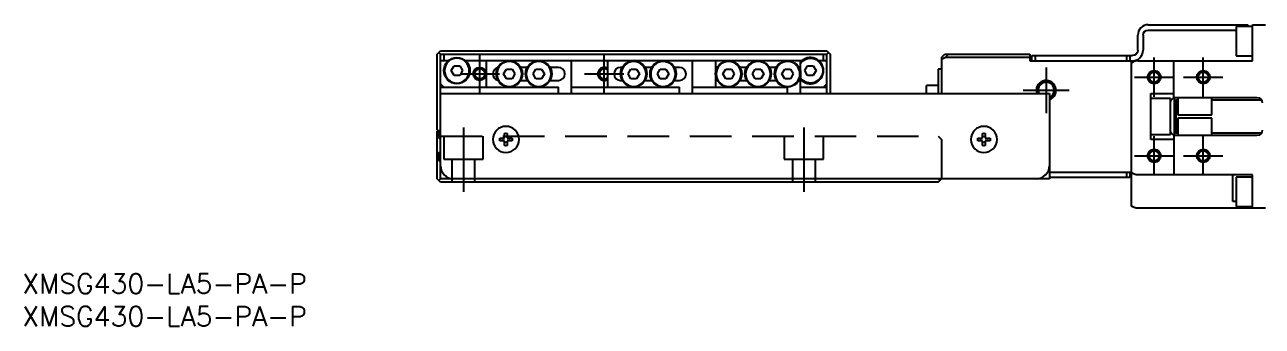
# Model space of a CAD drawing. Extents: x 0 to 598, y -8 to 192.
# Drawn here: x 0.4 to 189.4, y -8 to 38 of the extents above; entities that cross this region are included whole.
import ezdxf

# ---------------------------------------------------------------- set-up
doc = ezdxf.new("R2010")
doc.units = 0
doc.header["$LTSCALE"] = 0.5
doc.linetypes.add('CENTER', pattern=[50.8, 31.75, -6.35, 6.35, -6.35])
doc.linetypes.add('DASHED', pattern=[19.05, 12.7, -6.35])
for name, color, linetype in [('MSM_CENTER', 1, 'CENTER'), ('MSM_CONTINUOUS', 7, 'CONTINUOUS'), ('MSM_DASHED', 4, 'DASHED'), ('MSM_NARROW', 5, 'CONTINUOUS'), ('MSM_PART_NUMBER', 7, 'CONTINUOUS')]:
    doc.layers.add(name, color=color, linetype=linetype)
doc.styles.get("Standard").update_dxf_attribs({"font": 'txt.shx', "height": 1, "bigfont": 'bigfont.shx'})

# ---------------------------------------------------------------- blocks, each defined once
blk = doc.blocks.new('*U2')
at = {"layer": 'MSM_PART_NUMBER'}
blk.add_text('XMSG430-LA5-PA-P', height=3, dxfattribs=at).set_placement((0, -3))
blk = doc.blocks.new('*U3')
at = {"layer": 'MSM_PART_NUMBER'}
blk.add_text('XMSG430-LA5-PA-P', height=3, dxfattribs=at).set_placement((0, -8))

msp = doc.modelspace()

# ---------------------------------------------------------------- linework, layer by layer
at = {"layer": 'MSM_CENTER'}
for p, q in [((69.88, 27.5), (69.88, 33.5)), ((88.88, 27.5), (88.88, 33.5)), ((172.88, 27), (172.88, 33)), ((180.38, 27), (180.38, 33)), ((66.88, 30.5), (72.88, 30.5)), ((85.88, 30.5), (91.88, 30.5)), ((156.38, 31.5), (156.38, 24.5)), ((169.88, 30), (175.88, 30)), ((177.38, 30), (183.38, 30)), ((152.88, 28), (159.88, 28)), ((67.38, 22.3), (67.38, 12.5)), ((119.38, 22.3), (119.38, 12.5)), ((172.88, 15), (172.88, 21)), ((180.38, 15), (180.38, 21)), ((169.88, 18), (175.88, 18)), ((177.38, 18), (183.38, 18))]:
    msp.add_line(p, q, dxfattribs=at)
at = {"layer": 'MSM_CONTINUOUS'}
for p, q in [((171.98, 38), (187.18, 38)), ((186.68, 37.75), (186.68, 38)), ((187.18, 38), (187.18, 37.75)), ((187.88, 32.5), (187.88, 38)), ((187.88, 38), (189.88, 38)), ((170.38, 34.1), (170.38, 36.4)), ((171.18, 36.4), (171.18, 34.1)), ((171.98, 37.2), (185.38, 37.2)), ((185.38, 37.75), (185.38, 33.25)), ((187.88, 37.75), (185.38, 37.75)), ((63.38, 33.5), (63.88, 34)), ((63.38, 22), (63.38, 33.5)), ((63.63, 33.75), (63.88, 33.5)), ((63.88, 34), (122.88, 34)), ((63.88, 14.5), (63.88, 33.5)), ((63.88, 33.5), (122.88, 33.5)), ((65.06, 32.5), (63.88, 32.5)), ((64.38, 33.5), (64.38, 32.5)), ((119.06, 32.5), (67.71, 32.5)), ((70.88, 32.5), (70.88, 28.5)), ((83.88, 27.5), (83.88, 32.5)), ((89.38, 32.5), (89.38, 28.5)), ((102.38, 27.5), (102.38, 32.5)), ((105.88, 32.5), (105.88, 28.5)), ((118.88, 27.5), (118.88, 32.5)), ((122.88, 32.5), (121.71, 32.5)), ((122.38, 32.5), (122.38, 33.5)), ((122.88, 34), (123.38, 33.5)), ((122.88, 33.5), (123.13, 33.75)), ((122.88, 27.5), (122.88, 33.5)), ((123.38, 33.5), (123.38, 27.5)), ((140.38, 33), (140.88, 33.5)), ((140.38, 33), (140.38, 27.5)), ((140.99, 33), (140.38, 32.69)), ((140.88, 33.5), (153.88, 33.5)), ((141.49, 33.5), (140.99, 33)), ((153.88, 33), (140.99, 33)), ((153.88, 33.5), (153.88, 32.5)), ((153.88, 32.5), (169.58, 32.5)), ((154.18, 32.5), (154.18, 33.3)), ((154.18, 33.3), (169.58, 33.3)), ((154.68, 33.3), (154.68, 32.5)), ((168.68, 32.5), (168.68, 33.3)), ((169.18, 33.3), (169.18, 32.5)), ((169.38, 32.5), (169.38, 15.5)), ((170.38, 32.5), (187.88, 32.5)), ((175.88, 26.87), (175.88, 32.5)), ((185.38, 33.25), (187.88, 33.25)), ((65.52, 31), (65.95, 31.75)), ((65.95, 30.25), (65.52, 31)), ((65.95, 31.75), (66.82, 31.75)), ((66.82, 30.25), (65.95, 30.25)), ((66.82, 31.75), (67.25, 31)), ((67.25, 31), (66.82, 30.25)), ((73.52, 30.5), (73.95, 31.25)), ((73.95, 29.75), (73.52, 30.5)), ((73.95, 31.25), (74.82, 31.25)), ((74.82, 31.25), (75.25, 30.5)), ((75.25, 30.5), (74.82, 29.75)), ((77.15, 31.5), (76.11, 31.5)), ((78.02, 30.5), (78.45, 31.25)), ((78.45, 29.75), (78.02, 30.5)), ((78.45, 31.25), (79.32, 31.25)), ((79.32, 31.25), (79.75, 30.5)), ((79.75, 30.5), (79.32, 29.75)), ((81.88, 31.5), (80.61, 31.5)), ((91.65, 31.5), (91.38, 31.5)), ((92.52, 30.5), (92.95, 31.25)), ((92.95, 29.75), (92.52, 30.5)), ((92.95, 31.25), (93.82, 31.25)), ((93.82, 31.25), (94.25, 30.5)), ((94.25, 30.5), (93.82, 29.75)), ((96.15, 31.5), (95.11, 31.5)), ((97.02, 30.5), (97.45, 31.25)), ((97.45, 29.75), (97.02, 30.5)), ((97.45, 31.25), (98.32, 31.25)), ((98.32, 31.25), (98.75, 30.5)), ((98.75, 30.5), (98.32, 29.75)), ((100.38, 31.5), (99.61, 31.5)), ((107.02, 30.5), (107.45, 31.25)), ((107.45, 29.75), (107.02, 30.5)), ((107.45, 31.25), (108.32, 31.25)), ((108.32, 31.25), (108.75, 30.5)), ((108.75, 30.5), (108.32, 29.75)), ((110.65, 31.5), (109.61, 31.5)), ((111.52, 30.5), (111.95, 31.25)), ((111.95, 29.75), (111.52, 30.5)), ((111.95, 31.25), (112.82, 31.25)), ((112.82, 31.25), (113.25, 30.5)), ((113.25, 30.5), (112.82, 29.75)), ((115.15, 31.5), (114.11, 31.5)), ((116.02, 30.5), (116.45, 31.25)), ((116.45, 29.75), (116.02, 30.5)), ((116.45, 31.25), (117.32, 31.25)), ((117.32, 31.25), (117.75, 30.5)), ((117.75, 30.5), (117.32, 29.75)), ((119.52, 31), (119.95, 31.75)), ((119.95, 30.25), (119.52, 31)), ((119.95, 31.75), (120.82, 31.75)), ((120.82, 30.25), (119.95, 30.25)), ((120.82, 31.75), (121.25, 31)), ((121.25, 31), (120.82, 30.25)), ((139.88, 31.25), (139.88, 27.5)), ((140.38, 31.25), (139.88, 31.25)), ((64.38, 28.5), (63.88, 29)), ((63.88, 28.5), (81.88, 28.5)), ((74.82, 29.75), (73.95, 29.75)), ((76.11, 29.5), (77.15, 29.5)), ((79.32, 29.75), (78.45, 29.75)), ((80.61, 29.5), (81.88, 29.5)), ((81.88, 27.5), (81.88, 28.5)), ((83.88, 28.5), (100.38, 28.5)), ((91.38, 29.5), (91.65, 29.5)), ((93.82, 29.75), (92.95, 29.75)), ((95.11, 29.5), (96.15, 29.5)), ((98.32, 29.75), (97.45, 29.75)), ((99.61, 29.5), (100.38, 29.5)), ((100.38, 27.5), (100.38, 28.5)), ((102.38, 28.5), (116.88, 28.5)), ((108.32, 29.75), (107.45, 29.75)), ((109.61, 29.5), (110.65, 29.5)), ((112.82, 29.75), (111.95, 29.75)), ((114.11, 29.5), (115.15, 29.5)), ((117.32, 29.75), (116.45, 29.75)), ((116.88, 27.5), (116.88, 28.5)), ((118.88, 28.5), (122.88, 28.5)), ((122.88, 29), (122.38, 28.5)), ((138.08, 27.5), (138.08, 28.75)), ((139.88, 28.75), (138.08, 28.75)), ((63.88, 27.5), (156.88, 27.5)), ((156.88, 27.5), (156.88, 14.5)), ((172.38, 27.5), (175.88, 27.5)), ((172.38, 20.5), (172.38, 27.5)), ((175.38, 26.75), (172.38, 26.75)), ((175.38, 21.25), (175.38, 26.75)), ((175.88, 26.87), (175.97, 26.87)), ((175.9, 26.85), (175.97, 26.87)), ((175.98, 21.12), (175.98, 26.88)), ((176.18, 26.5), (175.98, 26.3)), ((176.18, 26.9), (188.58, 26.9)), ((176.18, 26.5), (176.18, 21.5)), ((176.48, 26.5), (176.18, 26.5)), ((176.48, 26.9), (176.48, 24.25)), ((181.68, 24.25), (181.68, 26.9)), ((189.28, 26.5), (181.68, 26.5)), ((176.48, 24.25), (181.68, 24.25)), ((176.48, 23.75), (176.48, 21.1)), ((181.68, 23.75), (176.48, 23.75)), ((181.68, 21.1), (181.68, 23.75)), ((63.88, 21.5), (63.38, 22)), ((63.38, 21.7), (63.48, 21.8)), ((63.38, 14.5), (63.38, 21.7)), ((63.38, 21.2), (63.88, 21.2)), ((63.38, 21), (63.88, 20.5)), ((63.38, 21), (63.88, 21)), ((63.48, 21.7), (63.48, 21.9)), ((63.88, 22), (63.63, 21.75)), ((63.78, 21.4), (63.88, 21.4)), ((73.68, 20.7), (73.68, 21.43)), ((74.08, 21.43), (74.08, 20.7)), ((146.68, 20.7), (146.68, 21.43)), ((147.08, 21.43), (147.08, 20.7)), ((172.38, 21.25), (175.38, 21.25)), ((175.88, 21.13), (175.88, 15.1)), ((175.88, 21.13), (175.97, 21.13)), ((175.97, 21.13), (175.89, 21.16)), ((175.98, 21.7), (176.18, 21.5)), ((176.18, 21.5), (176.48, 21.5)), ((188.58, 21.1), (176.18, 21.1)), ((181.68, 21.5), (189.28, 21.5)), ((72.95, 20.7), (73.68, 20.7)), ((73.68, 20.3), (72.95, 20.3)), ((73.68, 19.57), (73.68, 20.3)), ((74.08, 20.7), (74.81, 20.7)), ((74.81, 20.3), (74.08, 20.3)), ((74.08, 20.3), (74.08, 19.57)), ((145.95, 20.7), (146.68, 20.7)), ((146.68, 20.3), (145.95, 20.3)), ((146.68, 19.57), (146.68, 20.3)), ((147.08, 20.7), (147.81, 20.7)), ((147.08, 20.3), (147.08, 19.57)), ((147.81, 20.3), (147.08, 20.3)), ((175.88, 20.5), (172.38, 20.5)), ((63.58, 18.5), (63.88, 18.5)), ((63.58, 17.3), (63.58, 18.5)), ((63.58, 17.3), (63.88, 17.3)), ((156.88, 15.5), (169.38, 15.5)), ((168.68, 14.7), (168.68, 15.5)), ((169.18, 15.5), (169.18, 14.7)), ((169.38, 15.48), (169.38, 10.38)), ((63.88, 14), (63.38, 14.5)), ((63.88, 14.5), (63.63, 14.25)), ((156.88, 14.5), (63.88, 14.5)), ((139.88, 14), (63.88, 14)), ((140.13, 14.25), (139.88, 14.5)), ((139.88, 14), (140.38, 14.5)), ((169.18, 14.7), (156.88, 14.7)), ((187.88, 15.1), (170.38, 15.1)), ((184.88, 11.05), (184.88, 15.1)), ((185.38, 14.75), (185.38, 10.25)), ((187.88, 14.75), (185.38, 14.75)), ((187.88, 10), (187.88, 15.1)), ((189.88, 10), (170.38, 10)), ((185.38, 11.05), (184.88, 11.05)), ((185.38, 10.25), (187.88, 10.25))]:
    msp.add_line(p, q, dxfattribs=at)
at = {"layer": 'MSM_CONTINUOUS', "extrusion": (0, 0, -1)}
for p, q in [((175.47, 26.46), (175.49, 26.5)), ((175.49, 26.5), (175.52, 26.55)), ((175.52, 26.55), (175.54, 26.58)), ((175.54, 26.58), (175.57, 26.61)), ((175.57, 26.61), (175.6, 26.65)), ((175.6, 26.65), (175.63, 26.68)), ((175.63, 26.68), (175.66, 26.7)), ((175.66, 26.7), (175.69, 26.73)), ((175.69, 26.73), (175.72, 26.75)), ((175.72, 26.75), (175.75, 26.77)), ((175.75, 26.77), (175.79, 26.8)), ((175.79, 26.8), (175.82, 26.82)), ((175.82, 26.82), (175.85, 26.83)), ((175.85, 26.83), (175.88, 26.84)), ((175.88, 26.84), (175.9, 26.85)), ((175.38, 26.15), (175.39, 26.21)), ((175.38, 26.1), (175.38, 26.15)), ((175.39, 26.21), (175.4, 26.26)), ((175.4, 26.26), (175.41, 26.31)), ((175.41, 26.31), (175.43, 26.36)), ((175.43, 26.36), (175.44, 26.41)), ((175.44, 26.41), (175.47, 26.46)), ((175.38, 21.86), (175.38, 21.9)), ((175.39, 21.81), (175.38, 21.86)), ((175.39, 21.77), (175.39, 21.81)), ((175.4, 21.73), (175.39, 21.77)), ((175.41, 21.68), (175.4, 21.73)), ((175.43, 21.63), (175.41, 21.68)), ((175.45, 21.58), (175.43, 21.63)), ((175.47, 21.53), (175.45, 21.58)), ((175.5, 21.49), (175.47, 21.53)), ((175.52, 21.44), (175.5, 21.49)), ((175.56, 21.4), (175.52, 21.44)), ((175.59, 21.36), (175.56, 21.4)), ((175.62, 21.33), (175.59, 21.36)), ((175.65, 21.3), (175.62, 21.33)), ((175.68, 21.28), (175.65, 21.3)), ((175.71, 21.25), (175.68, 21.28)), ((175.75, 21.23), (175.71, 21.25)), ((175.77, 21.21), (175.75, 21.23)), ((175.8, 21.2), (175.77, 21.21)), ((175.83, 21.18), (175.8, 21.2)), ((175.85, 21.17), (175.83, 21.18)), ((175.88, 21.16), (175.85, 21.17)), ((175.89, 21.16), (175.88, 21.16))]:
    msp.add_line(p, q, dxfattribs=at)
at = {"layer": 'MSM_CONTINUOUS'}
for centre, radius in [((66.38, 31), 2), ((74.38, 30.5), 2), ((78.88, 30.5), 2), ((93.38, 30.5), 2), ((97.88, 30.5), 2), ((107.88, 30.5), 2), ((112.38, 30.5), 2), ((116.88, 30.5), 2), ((69.88, 30.5), 0.783), ((172.88, 30), 0.783), ((180.38, 30), 0.783), ((172.88, 18), 0.783), ((180.38, 18), 0.783)]:
    msp.add_circle(centre, radius, dxfattribs=at)
at = {"layer": 'MSM_CONTINUOUS', "extrusion": (0, 0, -1)}
for centre, radius in [((-66.38, 31), 1.9), ((-74.38, 30.5), 1.9), ((-78.88, 30.5), 1.9), ((-93.38, 30.5), 1.9), ((-97.88, 30.5), 1.9), ((-107.88, 30.5), 1.9), ((-112.38, 30.5), 1.9), ((-116.88, 30.5), 1.9), ((-73.88, 20.5), 2), ((-146.88, 20.5), 2)]:
    msp.add_circle(centre, radius, dxfattribs=at)
at = {"layer": 'MSM_CONTINUOUS'}
for centre, radius, start, end in [((171.98, 36.4), 1.6, 90, 180), ((169.58, 34.1), 1.6, 270, 0), ((120.38, 31), 2, 221.4096, 138.5903), ((170.38, 31), 1.5, 90, 131.8103), ((72.88, 30.5), 1, 104.4775, 255.5225), ((81.88, 30.5), 1, 270, 90), ((88.88, 30.5), 0.783, 50.3451, 309.6549), ((91.38, 30.5), 1, 90, 270), ((100.38, 30.5), 1, 270, 90), ((156.38, 28), 1.23, 293.9958, 203.9958), ((63.78, 21.7), 0.3, 180, 270), ((73.88, 20.5), 0.435, 62.6335, 117.3665), ((146.88, 20.5), 0.435, 62.6335, 117.3665), ((73.88, 20.5), 0.435, 152.6335, 207.3665), ((73.88, 20.5), 0.435, 242.6335, 297.3665), ((73.88, 20.5), 0.435, 332.6335, 27.3665), ((146.88, 20.5), 0.435, 152.6335, 207.3665), ((146.88, 20.5), 0.435, 242.6335, 297.3665), ((146.88, 20.5), 0.435, 332.6335, 27.3665), ((65.88, 16.5), 2, 180, 270), ((154.88, 16.5), 2, 270, 0)]:
    msp.add_arc(centre, radius, start, end, dxfattribs=at)
at = {"layer": 'MSM_CONTINUOUS', "extrusion": (0, 0, -1)}
for centre, radius, start, end in [((-171.98, 36.4), 0.8, 0, 90), ((-169.58, 34.1), 0.8, 180, 270), ((-120.38, 31), 1.9, 37.8636, 322.1364), ((-176.18, 26.1), 0.8, 74.8734, 90), ((-188.58, 26.1), 0.8, 90, 180), ((-73.88, 20.5), 0.95, 77.8468, 102.1532), ((-146.88, 20.5), 0.95, 77.8468, 102.1532), ((-176.18, 21.9), 0.8, 270, 285.1266), ((-188.58, 21.9), 0.8, 180, 270), ((-73.88, 20.5), 0.95, 347.8468, 12.1532), ((-73.88, 20.5), 0.95, 257.8468, 282.1532), ((-73.88, 20.5), 0.95, 167.8468, 192.1532), ((-146.88, 20.5), 0.95, 347.8468, 12.1532), ((-146.88, 20.5), 0.95, 257.8468, 282.1532), ((-146.88, 20.5), 0.95, 167.8468, 192.1532), ((-170.38, 16.6), 1.5, 270, 311.8103), ((-170.38, 11.5), 1.5, 270, 311.8103)]:
    msp.add_arc(centre, radius, start, end, dxfattribs=at)
at = {"layer": 'MSM_DASHED'}
for p, q in [((63.88, 21), (139.88, 21)), ((64.38, 21), (64.38, 17.5)), ((70.38, 17.5), (70.38, 21)), ((116.38, 21), (116.38, 17.5)), ((122.38, 17.5), (122.38, 21)), ((139.88, 21), (140.38, 20.5)), ((140.38, 20.5), (140.38, 14.5)), ((64.38, 17.5), (70.38, 17.5)), ((65.63, 17.3), (65.63, 14)), ((69.13, 14), (69.13, 17.5)), ((116.38, 17.5), (122.38, 17.5)), ((117.63, 17.5), (117.63, 14)), ((121.13, 14), (121.13, 17.5))]:
    msp.add_line(p, q, dxfattribs=at)
at = {"layer": 'MSM_NARROW'}
for centre in [(69.88, 30.5), (172.88, 30), (180.38, 30), (172.88, 18), (180.38, 18)]:
    msp.add_circle(centre, 1, dxfattribs=at)
for centre, radius, start, end in [((88.88, 30.5), 1, 60, 300), ((156.38, 28), 1.5, 289.4712, 199.4712)]:
    msp.add_arc(centre, radius, start, end, dxfattribs=at)

# ---------------------------------------------------------------- block references
at = {"layer": 'MSM_CONTINUOUS'}
for name in ['*U2', '*U3']:
    msp.add_blockref(name, (0, 0), dxfattribs=at)

doc.saveas('drawing.dxf')
